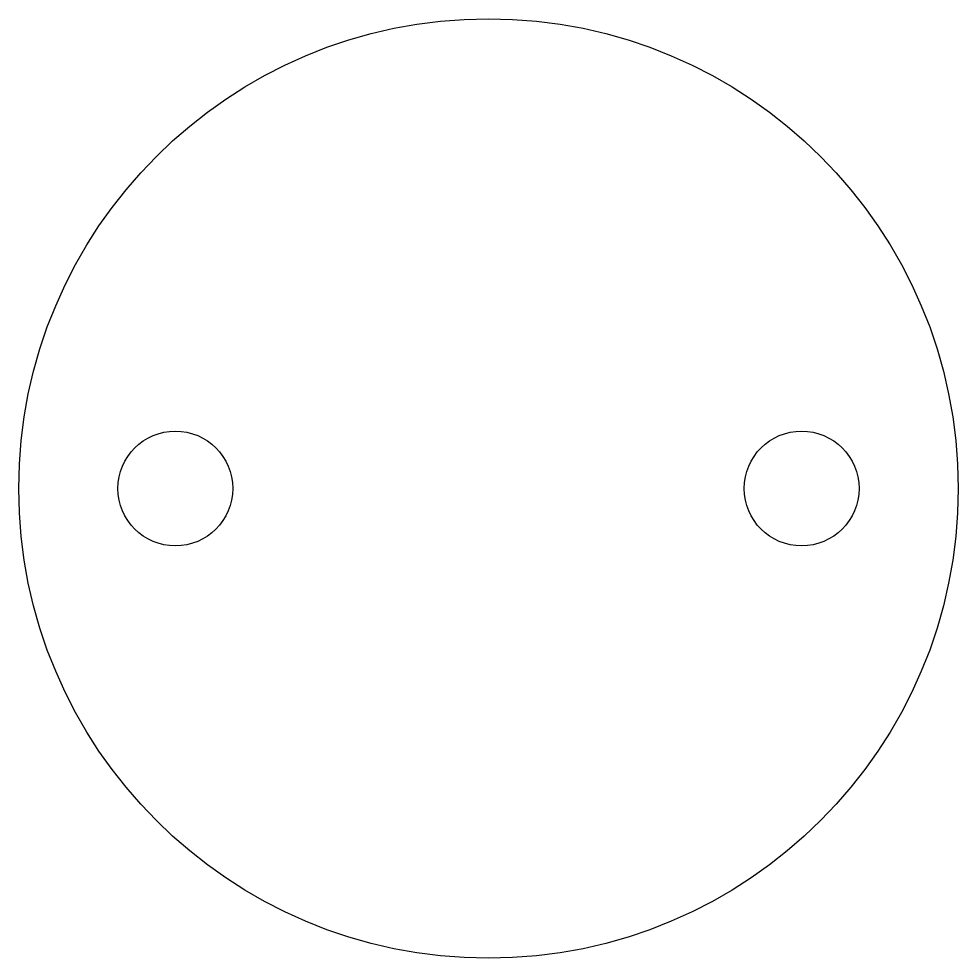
# Model space of a CAD drawing. Header units: millimetres. Extents: x -17.9 to 0.1, y -9 to 9.
import ezdxf

# ---------------------------------------------------------------- set-up
doc = ezdxf.new("R2010")
doc.units = ezdxf.units.MM

msp = doc.modelspace()

# ---------------------------------------------------------------- linework, layer by layer
at = {"color": 7, "linetype": 'Continuous', "lineweight": 25}
for centre, radius in [((-8.885, 0), 9), ((-14.885, 0), 1.1), ((-2.885, 0), 1.1)]:
    msp.add_circle(centre, radius, dxfattribs=at)

doc.saveas('drawing.dxf')
